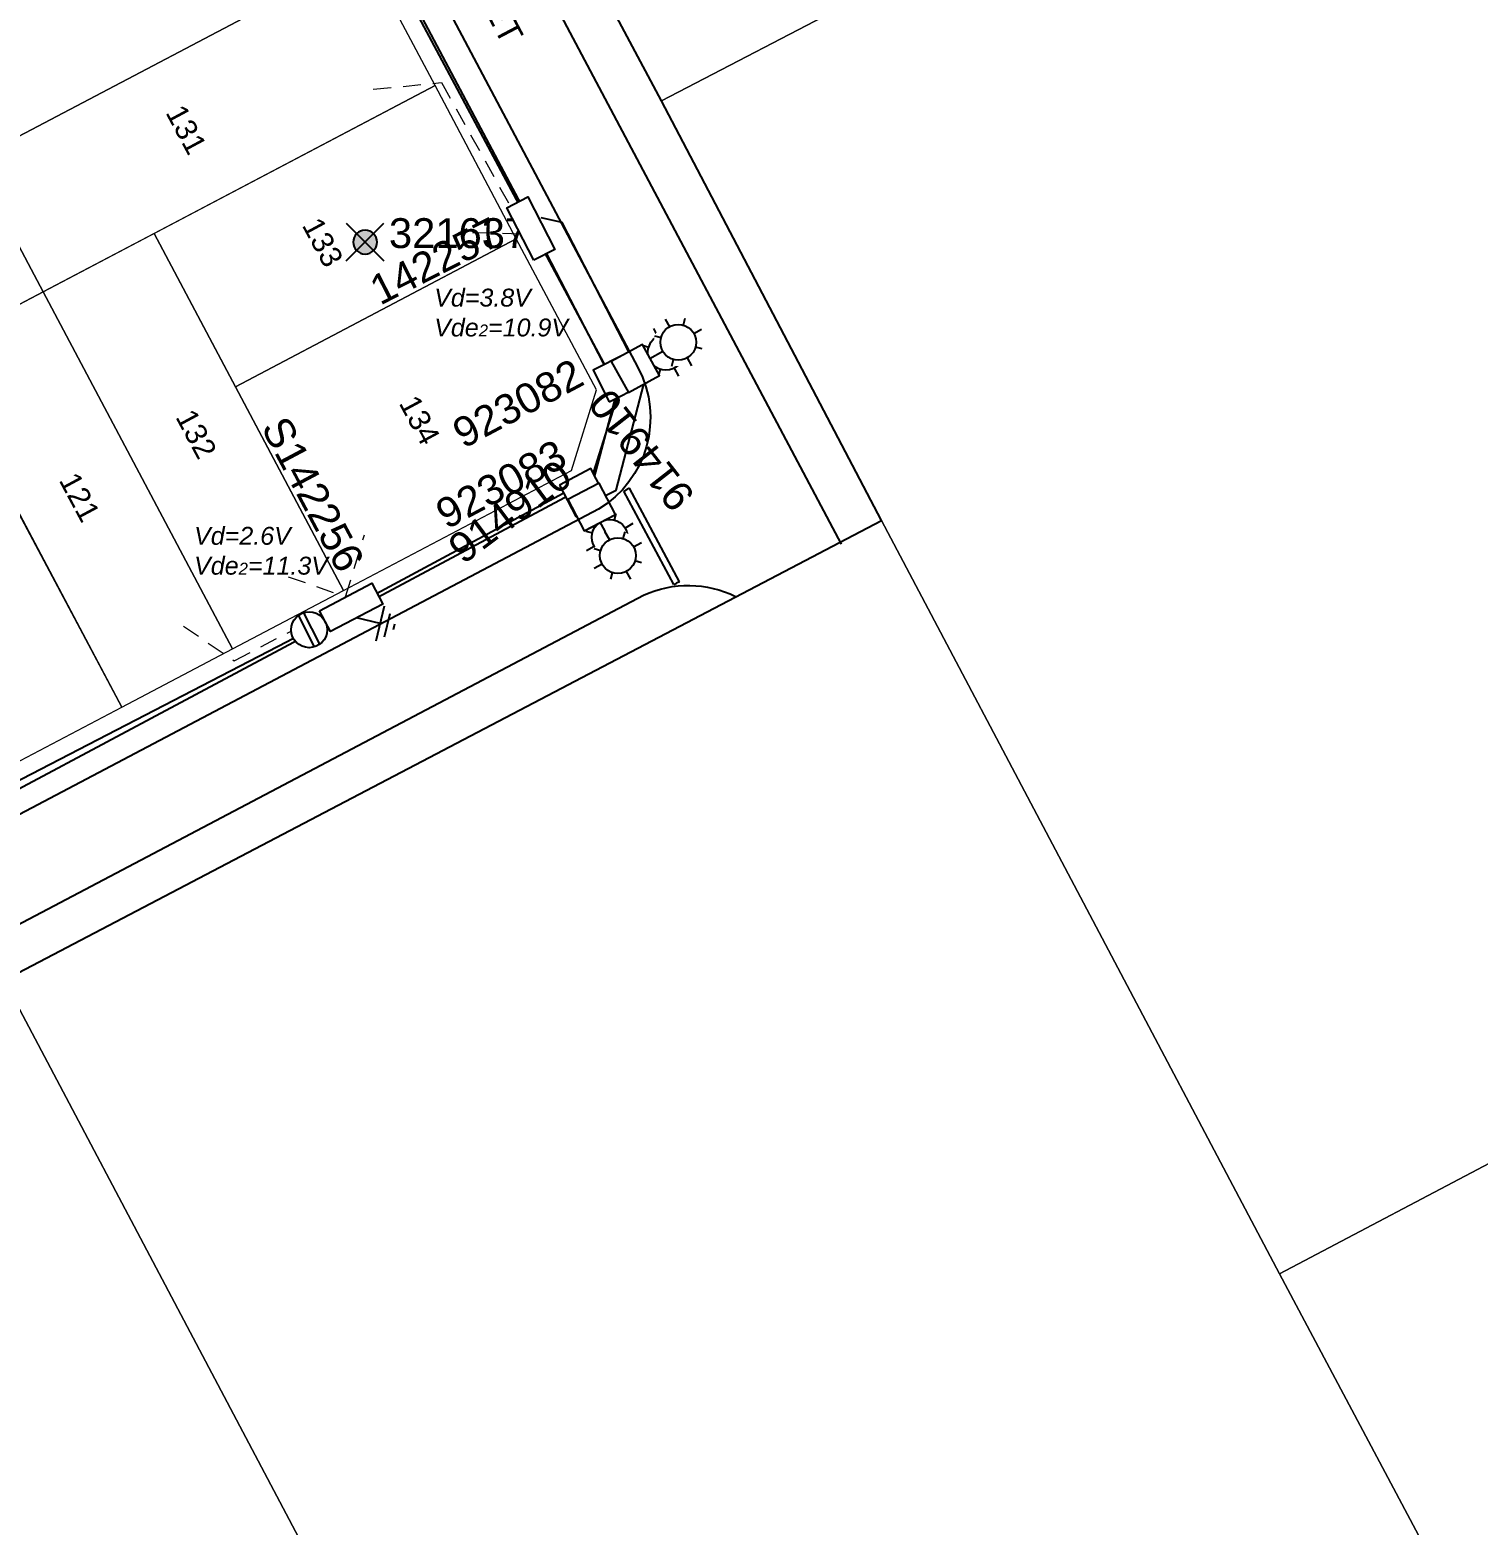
# Model space of a CAD drawing. Header units: metres. Extents: x 303173 to 305738, y 6269065 to 6269981.
# Drawn here: x 303886.9 to 304008.1, y 6269515.3 to 6269640.5 of the extents above; entities that cross this region are included whole.
import ezdxf
from ezdxf.enums import TextEntityAlignment as Align

# ---------------------------------------------------------------- set-up
doc = ezdxf.new("R2010")
doc.units = ezdxf.units.M
doc.linetypes.add('Cable Exist UG', pattern=[8.2, 4, -1.2, 1.8, -1.2])
doc.linetypes.add('Dash', pattern=[5, 3, -2])
doc.layers.add('_User kerb', color=7, linetype='Continuous', transparency=0.4)
for name, color, linetype in [('_User Poles removed', 7, 'Continuous'), ('_User_service', 7, 'Continuous'), ('_User_SL_COLUMN', 7, 'Continuous'), ('Duct_SP_NEW', 7, 'Continuous'), ('Equip_LV_NEW', 7, 'Continuous'), ('Equip_SP_SL_NEW', 7, 'Continuous'), ('Mains_LV_NEW_T84', 7, 'Continuous'), ('Mains_SL_NEW_R6', 7, 'Continuous'), ('Notes', 7, 'Continuous'), ('Notes_LV_MISC', 7, 'Continuous'), ('Notes_SP_MISC', 7, 'Continuous'), ('SupportsUG_SP_LV_NEW', 7, 'Continuous'), ('SupportsUG_SP_LV_SL_NEW', 7, 'Continuous'), ('Trench_SP_NEW', 7, 'Continuous')]:
    doc.layers.add(name, color=color, linetype=linetype)
doc.layers.add('Cadastre Developer_SP_NEW', color=7, linetype='Continuous', lineweight=5)
doc.layers.add('Cadastre Land Parcels_SP_EXT', color=7, linetype='Continuous', lineweight=5, transparency=0.7)
doc.layers.add('Features_HIDE', color=7, linetype='Continuous', plot=False)
doc.styles.add('iecARIAL', font='arial.ttf', dxfattribs={"height": 2})
doc.styles.add('LotNum', font='isocp.shx', dxfattribs={"height": 1.8})
doc.styles.add('POLE_LABEL', font='arial.ttf')
doc.styles.add('SL_LABEL', font='arial.ttf')
doc.styles.get("Standard").update_dxf_attribs({"font": 'arial.ttf'})
doc.linetypes.add('Cable 4', pattern='A,5.25,-0.1,["o",Standard,S=2,R=0,X=1.2,Y=-0.7],-4', length=9.35)
doc.linetypes.add('Cable New UG', pattern='A,7,-0.25,["x",Standard,S=2,R=0,X=0.2,Y=-0.8],-2.1', length=9.35)
doc.linetypes.add('IE Trench HV', pattern='A,7,-0.2,["/",Standard,S=3,R=0,X=0.6,Y=-1.4],-2.5', length=9.7)

# ---------------------------------------------------------------- blocks, each defined once
blk = doc.blocks.new('*U106')
blk.add_line((0, 0), (0, 0))
at = {"style": 'SL_LABEL'}
for tag, height, flags, p in [('ASSET_NUM', 2.5, 8, (2, 2)), ('STREET_CODE', 0.2, 9, (0, -0.2))]:
    blk.add_attdef(tag, text='', height=height, dxfattribs=dict(at, flags=flags)).set_placement(p, align=Align.MIDDLE_LEFT)
for tag, p, flags in [('Z', (0, 0), 1), ('OPERATED_BY', (0, -9.61), 9)]:
    blk.add_attdef(tag, p, '', height=0.2, dxfattribs=dict(flags=flags))
at = {"flags": 9}
for tag, p in [('CONSTRUCTED_VOLTAGE', (0, -0.4)), ('CONTROL_TYPE', (0, -0.6)), ('LANTERN_PURPOSE', (0, -0.8)), ('LANTERN_TYPE', (0, -1)), ('NO_PHASES', (0, -1.2)), ('OPERATING_VOLTAGE', (0, -1.4)), ('LREMOVE', (0, -7.6)), ('SUBURB', (0, -8.6)), ('STREETNAME', (0, -8.8)), ('LREPLACE', (0, -7.8)), ('LTYPE', (0, -8)), ('LTYPEVOCAB', (0, -8.2)), ('LEGEND', (0, -8.4)), ('LOCATION', (0, -9)), ('NOTES', (0, -9.2)), ('MAINTAINED_BY', (0, -9.86))]:
    blk.add_attdef(tag, text='', height=0.2, dxfattribs=at).set_placement(p, align=Align.MIDDLE_LEFT)
blk.add_wipeout([(-1.01, -6.79), (-2.34, -5.8), (-2.91, -4.24), (-1.91, -2.91), (-0.33, -2.24), (0.98, -3.34), (1.54, -4.9), (0.55, -6.23)])
for p, q in [((0, 0), (-0.46, -3.09)), ((-1.91, -2.91), (-1.57, -3.36)), ((0.98, -3.34), (0.52, -3.68)), ((-2.16, -4.35), (-2.91, -4.24)), ((1.54, -4.9), (0.8, -4.79)), ((-2.34, -5.8), (-1.89, -5.46)), ((-0.9, -6.05), (-1.01, -6.79)), ((0.55, -6.23), (0.21, -5.77))]:
    blk.add_line(p, q)
blk.add_circle((-0.68, -4.57), 1.5)
for tag, height, flags, p in [('ORIENTATION', 0.2, 9, (0, -1.6)), ('OWNED_BY', 0.2, 9, (0, -1.8)), ('STATE', 0.2, 9, (0, -2)), ('CEXIST', 0.2, 9, (0, -2.4)), ('CNEW', 0.2, 9, (0, -2.6)), ('USAGE', 0.2, 9, (0, -2.2)), ('LNUMBER', 2.5, 8, (1.2, -2.8)), ('CNUMBER', 0.2, 9, (0, -2.8)), ('CREMOVE', 0.2, 9, (0, -3)), ('CREPLACE', 0.2, 9, (0, -3.2)), ('LKINGHEIGHT', 0.2, 9, (0, -3.4)), ('LBRACKET', 0.2, 9, (0, -3.6)), ('LBRACKETVOCAB', 0.2, 9, (0, -3.8)), ('LCATEGORY', 0.2, 9, (0, -4)), ('LCHARGE1', 0.2, 9, (0, -4.2)), ('LCHARGE1PERCENT', 0.2, 9, (0, -4.4)), ('LCHARGE2', 0.2, 9, (0, -4.6)), ('LCHARGE2PERCENT', 0.2, 9, (0, -4.8)), ('LCHARGE3', 0.2, 9, (0, -5)), ('LCHARGE3PERCENT', 0.2, 9, (0, -5.2)), ('LEXIST', 0.2, 9, (0, -5.4)), ('LLAMP', 0.2, 9, (0, -5.6)), ('LLAMPVOCAB', 0.2, 9, (0, -5.8)), ('LMAST', 0.2, 9, (0, -6)), ('LMASTVOCAB', 0.2, 9, (0, -6.2)), ('LNEW', 0.2, 9, (0, -6.4)), ('LANTNUMBER', 0.2, 9, (0, -6.6)), ('LOUTREACH', 0.2, 9, (0, -7)), ('LOUTREACHVOCAB', 0.2, 9, (0, -7.2)), ('LRATECODE', 0.2, 9, (0, -7.4))]:
    blk.add_attdef(tag, text='', height=height, dxfattribs=dict(flags=flags)).set_placement(p, align=Align.MIDDLE_LEFT)
blk = doc.blocks.new('COLUMN_NEW')
for tag, flags, p in [('NOTES', 9, (1.5, -2.4)), ('LABEL_ALIGNMENT', 9, (1.5, -2.6)), ('Z', 1, (1.5, -2.8))]:
    blk.add_attdef(tag, text='', height=0.2, dxfattribs=dict(flags=flags)).set_placement(p, align=Align.MIDDLE_LEFT)
blk.add_wipeout([(-1.485, -1.485), (1.485, -1.485), (1.485, 1.485), (-1.485, 1.485)])
at = {"lineweight": -3}
blk.add_lwpolyline([(-1.485, -1.485), (1.485, -1.485), (1.485, 1.485), (-1.485, 1.485)], close=True, dxfattribs=at)
for tag, height, flags, p in [('ASSET_NUM', 2.5, 8, (2, 2)), ('STREET_CODE', 0.2, 9, (1.5, 0)), ('OWNED_BY', 0.2, 9, (1.5, -0.4)), ('OPERATED_BY', 0.2, 9, (1.5, -0.6)), ('STATE', 0.2, 9, (1.5, -1)), ('COLUMN_TYPE', 0.2, 9, (1.5, -0.2)), ('USAGE', 0.2, 9, (1.5, -1.2)), ('MAINTAINED_BY', 0.2, 9, (1.5, -0.8)), ('SUBURB', 0.2, 9, (1.5, -1.8)), ('STREETNAME', 0.2, 9, (1.5, -2)), ('LEGEND', 0.2, 9, (1.5, -1.4)), ('PARENT', 0.2, 9, (1.5, -1.6)), ('LOCATION', 0.2, 9, (1.5, -2.2))]:
    blk.add_attdef(tag, text='', height=height, dxfattribs=dict(flags=flags)).set_placement(p, align=Align.MIDDLE_LEFT)
at = {"style": 'POLE_LABEL', "flags": 9}
blk.add_attdef('STRUCTURE_PLANT_NUMBER', text='', height=0.2, dxfattribs=at).set_placement((1.5, 0.242), align=Align.MIDDLE_LEFT)
blk = doc.blocks.new('*U109')
for tag, height, flags, p in [('ASSET_NUM', 2.5, 8, (2, 4)), ('STREET_CODE', 0.2, 9, (1.5, 2)), ('OWNED_BY', 0.2, 9, (1.5, 1.8)), ('OPERATED_BY', 0.2, 9, (1.5, 1.6)), ('STATE', 0.2, 9, (1.5, 1.2)), ('MAINTAINED_BY', 0.2, 9, (1.5, 1.4)), ('SUPPORT_TYPE', 0.2, 9, (1.5, 1)), ('SUBURB', 0.2, 9, (1.5, 0.2)), ('STREETNAME', 0.2, 9, (1.5, 0)), ('USAGE', 0.2, 9, (1.5, 0.8)), ('LEGEND', 0.2, 9, (1.5, 0.6)), ('PARENT', 0.2, 9, (1.5, 0.4)), ('Z', 0.2, 1, (1.5, -0.6)), ('LOCATION', 0.2, 9, (1.5, -0.2)), ('NOTES', 0.2, 9, (1.5, -0.4))]:
    blk.add_attdef(tag, text='', height=height, dxfattribs=dict(flags=flags)).set_placement(p, align=Align.MIDDLE_LEFT)
blk.add_wipeout([(-3.44, -1.81), (-2.43, 3.04), (-0.49, 2.63), (-1.5, -2.21)])
at = {"lineweight": -3}
blk.add_lwpolyline([(-3.44, -1.81), (-2.43, 3.04), (-0.49, 2.63), (-1.5, -2.21)], close=True, dxfattribs=at)
blk = doc.blocks.new('*U111')
for tag, flags, p in [('Z', 1, (1.5, -0.6)), ('NOTES', 9, (1.5, -0.4))]:
    blk.add_attdef(tag, text='', height=0.2, dxfattribs=dict(flags=flags)).set_placement(p, align=Align.MIDDLE_LEFT)
blk.add_wipeout([(-1.84, 3.43), (3.02, 2.45), (2.63, 0.51), (-2.23, 1.49)])
at = {"lineweight": -3}
blk.add_lwpolyline([(-1.84, 3.43), (3.02, 2.45), (2.63, 0.51), (-2.23, 1.49)], close=True, dxfattribs=at)
for tag, height, flags, p in [('ASSET_NUM', 2.5, 8, (2, 4)), ('STREET_CODE', 0.2, 9, (1.5, 2)), ('OWNED_BY', 0.2, 9, (1.5, 1.8)), ('OPERATED_BY', 0.2, 9, (1.5, 1.6)), ('STATE', 0.2, 9, (1.5, 1.2)), ('MAINTAINED_BY', 0.2, 9, (1.5, 1.4)), ('SUPPORT_TYPE', 0.2, 9, (1.5, 1)), ('SUBURB', 0.2, 9, (1.5, 0.2)), ('STREETNAME', 0.2, 9, (1.5, 0)), ('USAGE', 0.2, 9, (1.5, 0.8)), ('LEGEND', 0.2, 9, (1.5, 0.6)), ('PARENT', 0.2, 9, (1.5, 0.4)), ('LOCATION', 0.2, 9, (1.5, -0.2))]:
    blk.add_attdef(tag, text='', height=height, dxfattribs=dict(flags=flags)).set_placement(p, align=Align.MIDDLE_LEFT)
blk = doc.blocks.new('*U157')
blk.add_line((0, 0), (0, 0))
at = {"style": 'SL_LABEL'}
for tag, height, flags, p in [('ASSET_NUM', 2.5, 8, (2, 2)), ('STREET_CODE', 0.2, 9, (0, -0.2))]:
    blk.add_attdef(tag, text='', height=height, dxfattribs=dict(at, flags=flags)).set_placement(p, align=Align.MIDDLE_LEFT)
for tag, p, flags in [('Z', (0, 0), 1), ('OPERATED_BY', (0, -9.61), 9)]:
    blk.add_attdef(tag, p, '', height=0.2, dxfattribs=dict(flags=flags))
at = {"flags": 9}
for tag, p in [('CONSTRUCTED_VOLTAGE', (0, -0.4)), ('CONTROL_TYPE', (0, -0.6)), ('LANTERN_PURPOSE', (0, -0.8)), ('LANTERN_TYPE', (0, -1)), ('LRATECODE', (0, -7.4)), ('LREMOVE', (0, -7.6)), ('SUBURB', (0, -8.6)), ('STREETNAME', (0, -8.8)), ('LREPLACE', (0, -7.8)), ('LTYPE', (0, -8)), ('LTYPEVOCAB', (0, -8.2)), ('LEGEND', (0, -8.4)), ('LOCATION', (0, -9)), ('NOTES', (0, -9.2)), ('MAINTAINED_BY', (0, -9.86))]:
    blk.add_attdef(tag, text='', height=0.2, dxfattribs=at).set_placement(p, align=Align.MIDDLE_LEFT)
blk.add_wipeout([(-0.71, -6.56), (-2.07, -5.62), (-2.7, -4.08), (-1.76, -2.72), (-0.21, -1.98), (1.14, -3.03), (1.77, -4.56), (0.83, -5.93)])
for p, q in [((0, 0), (-0.31, -2.83)), ((-1.76, -2.72), (-1.41, -3.15)), ((1.14, -3.03), (0.7, -3.38)), ((-1.96, -4.16), (-2.7, -4.08)), ((1.77, -4.56), (1.03, -4.48)), ((-2.07, -5.62), (-1.63, -5.26)), ((-0.63, -5.81), (-0.71, -6.56)), ((0.83, -5.93), (0.48, -5.49))]:
    blk.add_line(p, q)
blk.add_circle((-0.47, -4.32), 1.5)
for tag, height, flags, p in [('NO_PHASES', 0.2, 9, (0, -1.2)), ('OPERATING_VOLTAGE', 0.2, 9, (0, -1.4)), ('ORIENTATION', 0.2, 9, (0, -1.6)), ('OWNED_BY', 0.2, 9, (0, -1.8)), ('STATE', 0.2, 9, (0, -2)), ('CEXIST', 0.2, 9, (0, -2.4)), ('CNEW', 0.2, 9, (0, -2.6)), ('USAGE', 0.2, 9, (0, -2.2)), ('LNUMBER', 2.5, 8, (1.2, -2.8)), ('CNUMBER', 0.2, 9, (0, -2.8)), ('CREMOVE', 0.2, 9, (0, -3)), ('CREPLACE', 0.2, 9, (0, -3.2)), ('LKINGHEIGHT', 0.2, 9, (0, -3.4)), ('LBRACKET', 0.2, 9, (0, -3.6)), ('LBRACKETVOCAB', 0.2, 9, (0, -3.8)), ('LCATEGORY', 0.2, 9, (0, -4)), ('LCHARGE1', 0.2, 9, (0, -4.2)), ('LCHARGE1PERCENT', 0.2, 9, (0, -4.4)), ('LCHARGE2', 0.2, 9, (0, -4.6)), ('LCHARGE2PERCENT', 0.2, 9, (0, -4.8)), ('LCHARGE3', 0.2, 9, (0, -5)), ('LCHARGE3PERCENT', 0.2, 9, (0, -5.2)), ('LEXIST', 0.2, 9, (0, -5.4)), ('LLAMP', 0.2, 9, (0, -5.6)), ('LLAMPVOCAB', 0.2, 9, (0, -5.8)), ('LMAST', 0.2, 9, (0, -6)), ('LMASTVOCAB', 0.2, 9, (0, -6.2)), ('LNEW', 0.2, 9, (0, -6.4)), ('LANTNUMBER', 0.2, 9, (0, -6.6)), ('LOUTREACH', 0.2, 9, (0, -7)), ('LOUTREACHVOCAB', 0.2, 9, (0, -7.2))]:
    blk.add_attdef(tag, text='', height=height, dxfattribs=dict(flags=flags)).set_placement(p, align=Align.MIDDLE_LEFT)
blk = doc.blocks.new('*U130')
for tag, flags, p in [('ACTUAL_STATUS', 9, (1.5, 0)), ('CONSTRUCTED_VOLTAGE', 9, (1.5, -0.2)), ('OPERATING_VOLTAGE', 9, (1.5, -0.6)), ('ORIENTATION', 9, (1.5, -0.8)), ('STATE', 9, (1.5, -1)), ('SWITCH_TYPE', 9, (1.5, -1.2)), ('NO_PHASES', 9, (1.5, -0.4)), ('OWNED_BY', 9, (1.5, -1.8)), ('OPERATED_BY', 9, (1.5, -2)), ('TYPE', 9, (1.5, -2.6)), ('USAGE', 9, (1.5, -1.4)), ('NOTES', 9, (1.5, -1.6)), ('MAINTAINED_BY', 9, (1.5, -2.2)), ('NUMBER_OF_PHASES', 9, (1.5, -2.4)), ('Z', 1, (1.5, -2.8))]:
    blk.add_attdef(tag, text='', height=0.2, dxfattribs=dict(flags=flags)).set_placement(p, align=Align.MIDDLE_LEFT)
blk.add_wipeout([(-3.65, -3.55), (-3.66, -3.74), (-3.64, -3.93), (-3.59, -4.11), (-3.53, -4.29), (-3.44, -4.45), (-3.34, -4.61), (-3.21, -4.75), (-3.07, -4.87), (-2.91, -4.97), (-2.75, -5.06), (-2.57, -5.12), (-2.39, -5.16), (-2.2, -5.18), (-2.01, -5.17), (-1.83, -5.14), (-1.65, -5.08), (-1.47, -5.01), (-1.31, -4.91), (-1.17, -4.8), (-1.03, -4.66), (-0.92, -4.51), (-0.83, -4.35), (-0.75, -4.18), (-0.7, -4), (-0.67, -3.81), (-0.67, -3.62), (-0.69, -3.44), (-0.73, -3.25), (-0.8, -3.08), (-0.88, -2.91), (-0.99, -2.76), (-1.11, -2.62), (-1.26, -2.5), (-1.41, -2.39), (-1.58, -2.31), (-1.76, -2.24), (-1.94, -2.21), (-2.13, -2.19), (-2.31, -2.2), (-2.5, -2.23), (-2.68, -2.28), (-2.85, -2.36), (-3.01, -2.45), (-3.16, -2.57), (-3.29, -2.7), (-3.4, -2.85), (-3.5, -3.01), (-3.57, -3.19), (-3.62, -3.37)])
for p, q in [((-1.02, -4.65), (-2.92, -2.39)), ((-1.4, -4.98), (-3.31, -2.71))]:
    blk.add_line(p, q)
blk.add_circle((-2.16, -3.68), 1.5)
blk = doc.blocks.new('Earth')
for p, q in [((0, -2.04), (0, 0)), ((-1.5, -2.04), (1.5, -2.04)), ((-1, -2.64), (1, -2.64)), ((-0.25, -3.24), (0.25, -3.24))]:
    blk.add_line(p, q)
blk = doc.blocks.new('POLE_EXT')
blk.add_hatch(color=256).paths.add_polyline_path([(-1, 0, 1), (1, 0, 1)])
blk.add_lwpolyline([(-1, 0, 1), (1, 0, 1)], format="xyb", close=True)
for tag, height, flags, p in [('pNumber', 2.5, 8, (-17.84, 2.07)), ('OWNED_BY', 0.2, 9, (1.35, -0.4)), ('SPECIAL_USE', 0.2, 9, (1.35, -0.8)), ('STATE', 0.2, 9, (1.35, -1)), ('PARENT', 0.2, 9, (1.35, -0.6)), ('USAGE', 0.2, 9, (1.35, -1.2)), ('cLV', 0.2, 9, (1.35, -1.4)), ('hDepth', 0.2, 9, (1.35, -1.6)), ('hDia', 0.2, 9, (1.35, -1.8)), ('cHV', 0.2, 9, (1.35, -2)), ('LBRACKET', 0.2, 9, (1.35, -2.2)), ('LExisting', 0.2, 9, (1.35, -2.4)), ('LANTNUMBER', 0.2, 9, (1.35, -2.6)), ('cLinedev', 0.2, 9, (1.35, -3.4)), ('pExisting', 0.2, 9, (1.35, -3.8)), ('LOther', 0.2, 9, (1.35, -2.8)), ('LRemove', 0.2, 9, (1.35, -3)), ('LEGEND', 0.2, 9, (1.35, -3.2)), ('LOCATION', 0.2, 9, (1.35, -3.6)), ('pFooting', 0.2, 9, (1.35, -4.4)), ('pNew', 0.2, 9, (1.35, -4.6)), ('pRelocate', 0.2, 9, (1.35, -5)), ('PFNUMBER', 0.2, 9, (1.35, -4)), ('NEWPFNUMBER', 0.2, 9, (1.35, -4.2)), ('pRemove', 0.2, 9, (1.35, -5.2)), ('pReplace', 0.2, 9, (1.35, -5.4)), ('pStay', 0.2, 9, (1.35, -5.6)), ('pType', 0.2, 9, (1.35, -5.8)), ('cspan', 0.2, 9, (1.35, -6)), ('STREETNAME', 0.2, 9, (1.35, -6.2)), ('SUBURB', 0.2, 9, (1.35, -6.4)), ('OPERATED_BY', 0.2, 9, (1.36, -7.01)), ('NOTES', 0.2, 9, (1.35, -6.6)), ('MAINTAINED_BY', 0.2, 9, (1.36, -6.81))]:
    blk.add_attdef(tag, text='', height=height, dxfattribs=dict(flags=flags)).set_placement(p, align=Align.MIDDLE_LEFT)
at = {"style": 'POLE_LABEL'}
for tag, height, flags, p in [('ASSET_NUM', 2.5, 8, (2, 2)), ('STRUCTURE_PLANT_NUMBER', 0.2, 9, (1.35, 0.03)), ('STREET_CODE', 0.2, 9, (1.35, -0.2))]:
    blk.add_attdef(tag, text='', height=height, dxfattribs=dict(at, flags=flags)).set_placement(p, align=Align.MIDDLE_LEFT)
at = {"flags": 1}
blk.add_attdef('Z', (1.35, -7.33), '', height=0.2, dxfattribs=at)
blk = doc.blocks.new('POLE_DEL')
h = blk.add_hatch(color=256)
edge = h.paths.add_edge_path()
edge.add_arc((0, 0), 1, 180, 360)
edge.add_arc((0, 0), 1, 0, 180)
for p, q in [((-1.58, 1.58), (1.58, -1.58)), ((-1.58, -1.58), (1.58, 1.58))]:
    blk.add_line(p, q)
blk.add_lwpolyline([(-1, 0, 1), (1, 0, 1)], format="xyb", close=True)
for tag, height, flags, p in [('pNumber', 2.5, 8, (0, 2.07)), ('OWNED_BY', 0.2, 9, (0, -0.4)), ('SPECIAL_USE', 0.2, 9, (0, -0.6)), ('STATE', 0.2, 9, (0, -0.8)), ('cLV', 0.2, 9, (0, -1.2)), ('USAGE', 0.2, 9, (0, -1)), ('cHV', 0.2, 9, (0, -1.8)), ('hDepth', 0.2, 9, (0, -1.4)), ('hDia', 0.2, 9, (0, -1.6)), ('LBRACKET', 0.2, 9, (0, -2)), ('LExisting', 0.2, 9, (0, -2.2)), ('LANTNUMBER', 0.2, 9, (0, -2.4)), ('LOther', 0.2, 9, (0, -2.6)), ('cLinedev', 0.2, 9, (0, -3.2)), ('LRemove', 0.2, 9, (0, -2.8)), ('LEGEND', 0.2, 9, (0, -3)), ('pExisting', 0.2, 9, (0, -3.4)), ('PFNUMBER', 0.2, 9, (0, -3.6)), ('NEWPFNUMBER', 0.2, 9, (0, -3.8)), ('pFooting', 0.2, 9, (0, -4)), ('pNew', 0.2, 9, (0, -4.2)), ('pRelocate', 0.2, 9, (0, -4.6)), ('pRemove', 0.2, 9, (0, -4.8)), ('pReplace', 0.2, 9, (0, -5)), ('cspan', 0.2, 9, (0, -5.6)), ('SUBURB', 0.2, 9, (0, -5.8)), ('STREETNAME', 0.2, 9, (0, -6)), ('pStay', 0.2, 9, (0, -5.2)), ('pType', 0.2, 9, (0, -5.4)), ('LOCATION', 0.2, 9, (0, -6.2)), ('NOTES', 0.2, 9, (0, -6.4))]:
    blk.add_attdef(tag, text='', height=height, dxfattribs=dict(flags=flags)).set_placement(p, align=Align.MIDDLE_LEFT)
at = {"flags": 1}
blk.add_attdef('Z', (0, 0), '', height=0.2, dxfattribs=at)
at = {"style": 'POLE_LABEL', "flags": 9}
blk.add_attdef('STREET_CODE', text='', height=0.2, dxfattribs=at).set_placement((0, -0.2), align=Align.MIDDLE_LEFT)
at = {"layer": 'Features_HIDE', "style": 'POLE_LABEL', "flags": 8}
blk.add_attdef('ASSET_NUM', text='', height=2.5, dxfattribs=at).set_placement((2, 2), align=Align.MIDDLE_LEFT)

msp = doc.modelspace()

# ---------------------------------------------------------------- linework, layer by layer
at = {"layer": '_User_service', "color": 170, "linetype": 'Dash', "lineweight": 9, "ltscale": 0.5}
for points in [[(303915.6, 6269635.51), (303921.32, 6269636.07), (303928.34, 6269623.43)], [(303927.91, 6269623.39), (303922.84, 6269623.53)], [(303908.48, 6269594.71), (303913.28, 6269593.01), (303914.86, 6269598.21)], [(303899.72, 6269590.56), (303903.96, 6269587.67), (303913.32, 6269592.58)]]:
    msp.add_lwpolyline(points, dxfattribs=at)
at = {"layer": 'Cadastre Developer_SP_NEW', "flags": 128}
for points in [[(303882.11, 6269629.59), (303914.91, 6269646.86), (303910, 6269656.13), (303877.2, 6269638.86), (303882.11, 6269629.59)], [(303887.97, 6269618.55), (303920.77, 6269635.82), (303914.91, 6269646.86), (303882.11, 6269629.59), (303887.97, 6269618.55)], [(303904.06, 6269610.61), (303927.57, 6269622.99), (303920.77, 6269635.82), (303897.25, 6269623.44), (303904.06, 6269610.61)], [(303855.17, 6269601.27), (303887.97, 6269618.55), (303882.1, 6269629.58), (303849.31, 6269612.32), (303855.17, 6269601.27)], [(303903.82, 6269588.67), (303913.1, 6269593.56), (303897.25, 6269623.44), (303887.97, 6269618.55), (303903.82, 6269588.67)], [(303913.1, 6269593.56), (303932.19, 6269603.61), (303934.27, 6269610.36), (303927.57, 6269622.99), (303904.06, 6269610.61), (303913.1, 6269593.56)], [(303894.54, 6269583.78), (303903.82, 6269588.67), (303887.97, 6269618.55), (303878.69, 6269613.66), (303894.54, 6269583.78)], [(303868.68, 6269575.82), (303875.45, 6269573.73), (303894.54, 6269583.78), (303885.49, 6269600.83), (303861.98, 6269588.45), (303868.68, 6269575.82)]]:
    msp.add_lwpolyline(points, dxfattribs=at)
at = {"layer": 'Cadastre Land Parcels_SP_EXT', "linetype": 'Continuous'}
for points in [[(304094.78, 6269715.13), (304066.28, 6269765.45), (304039.29, 6269812.39), (303887.23, 6269732.78), (303913.42, 6269683.89), (303939.73, 6269634.54), (304094.78, 6269715.13)], [(304150.92, 6269620.21), (304111.03, 6269686.54), (304094.78, 6269715.13), (303939.73, 6269634.54), (303958.15, 6269599.4), (303991.46, 6269536.35), (304080.05, 6269583.02), (304150.92, 6269620.21)], [(303981.16, 6269404.18), (304002.4, 6269420.24), (304035.87, 6269425.97), (304046.86, 6269432.16), (303991.46, 6269536.35), (303958.15, 6269599.4), (303884.7, 6269560.94), (303941.51, 6269453.4), (303969.21, 6269400.96), (303981.16, 6269404.18)], [(304146.93, 6269446.79), (304149.46, 6269452.57), (304080.05, 6269583.02), (303991.46, 6269536.35), (304046.86, 6269432.16), (304072.85, 6269443.96), (304090.98, 6269440.3), (304126.86, 6269439), (304146.93, 6269446.79)], [(303972.25, 6269395.22), (303969.21, 6269400.96), (303941.51, 6269453.4), (303884.7, 6269560.94), (303797.87, 6269515.45), (303838.04, 6269439.92), (303842.97, 6269430.64), (303851.81, 6269428.6), (303865.26, 6269406.26), (303868, 6269394.7), (303876.85, 6269380.18), (303880.25, 6269379.96), (303915.02, 6269390.13), (303918.33, 6269382.81), (303936.49, 6269388.2), (303972.25, 6269395.22)]]:
    msp.add_lwpolyline(points, close=True, dxfattribs=at)
at = {"layer": 'Duct_SP_NEW'}
for p in [(303940.76, 6269594.05), (303941.22, 6269594.29)]:
    msp.add_line(p, (303940.99, 6269594.17), dxfattribs=at)
at = {"layer": 'Features_HIDE', "linetype": 'Continuous'}
msp.add_lwpolyline([(303884.7, 6269560.94), (303958.15, 6269599.4), (303939.73, 6269634.54), (303913.42, 6269683.89), (303819.45, 6269634.69), (303837.76, 6269600.17), (303771.42, 6269565.19), (303797.87, 6269515.45), (303884.7, 6269560.94)], close=True, dxfattribs=at)

# ---------------------------------------------------------------- block references
at = {"layer": '_User Poles removed'}
msp.add_blockref('POLE_DEL', (303914.91, 6269622.72), dxfattribs=at)
at = {"layer": 'Notes_LV_MISC', "rotation": 76.81580292073822}
msp.add_blockref('Earth', (303914.2, 6269591.26), dxfattribs=at)
at = {"layer": 'Notes_SP_MISC'}
ref = msp.add_blockref('POLE_EXT', (303914.91, 6269622.72), dxfattribs=at)
ref.add_attrib('ASSET_NUM', '321637', dxfattribs={"layer": 'Features_HIDE', "height": 2.5, "style": 'POLE_LABEL'}).set_placement((303916.91, 6269623.47), align=Align.MIDDLE_LEFT)

# ---------------------------------------------------------------- texts
at = {"layer": 'Cadastre Developer_SP_NEW', "color": 2, "char_height": 1.8, "width": 2.52, "attachment_point": 2, "rotation": 298.2363, "style": 'LotNum'}
for s, insert in [('{\\fArial|b0|i0|c0|p34;\\C256;131}', (303900.75, 6269632.57)), ('{\\fArial|b0|i0|c0|p34;\\C256;133}', (303912.17, 6269623.14)), ('{\\fArial|b0|i0|c0|p34;\\C256;134}', (303920.28, 6269608.25)), ('{\\fArial|b0|i0|c0|p34;\\C256;132}', (303901.58, 6269607.09)), ('{\\fArial|b0|i0|c0|p34;\\C256;121}', (303891.82, 6269601.8))]:
    msp.add_mtext(s, dxfattribs=dict(at, insert=insert))
at = {"layer": 'Notes', "style": 'iecARIAL'}
msp.add_text('WANGOLOVE                                   STREET', height=2, rotation=297.7793, dxfattribs=at).set_placement((303900.12, 6269689.1))
at = {"layer": 'Notes_LV_MISC', "color": 7, "char_height": 1.5, "attachment_point": 1}
for s, insert in [('{\\fArial|b0|i1|c0|p34;\\C5;Vd=3.8V\\C7;\\PVde\\H0.66667x;2\\H1.5x;=10.9V}', (303920.7, 6269618.82)), ('{\\fArial|b0|i1|c0|p34;\\C5;Vd=2.6V\\C7;\\PVde\\H0.66667x;2\\H1.5x;=11.3V}', (303900.6, 6269598.88))]:
    msp.add_mtext_dynamic_manual_height_columns(s, width=10.7768, gutter_width=4, heights=[0], dxfattribs=dict(at, insert=insert))

# ---------------------------------------------------------------- next in the draw order: block references
at = {"layer": 'Equip_SP_SL_NEW', "linetype": 'Cable Exist UG', "rotation": 126.2149147516634}
msp.add_blockref('*U106', (303936, 6269611.34), dxfattribs=at)

# ---------------------------------------------------------------- next in the draw order: linework, layer by layer
at = {"layer": 'Mains_LV_NEW_T84', "color": 6, "linetype": 'Cable New UG', "ltscale": 0.75, "flags": 128}
msp.add_lwpolyline([(303866.4, 6269742.13), (303887.3, 6269702.68), (303885.26, 6269698.18), (303891.53, 6269685.78), (303897.01, 6269683.64), (303903.36, 6269672.28), (303927.72, 6269626.3), (303936, 6269610.31), (303934.09, 6269603.07), (303908.4, 6269589.25), (303875.85, 6269572.43), (303868.37, 6269574.55), (303865.49, 6269577.6), (303861.5, 6269575.43), (303855.93, 6269586.36), (303855.83, 6269590.96), (303852.49, 6269596.95), (303848.46, 6269594.97), (303857.67, 6269576.36), (303828.5, 6269561.71), (303825.5, 6269567.17), (303826.63, 6269567.83)], dxfattribs=at)
at = {"layer": 'Mains_SL_NEW_R6', "linetype": 'Cable 4', "ltscale": 0.8, "flags": 128}
msp.add_lwpolyline([(303936.98, 6269613.52), (303931.4, 6269624.37), (303929.64, 6269624.76)], dxfattribs=at)
at = {"layer": 'Mains_SL_NEW_R6', "linetype": 'Cable 4', "flags": 128}
msp.add_lwpolyline([(303935.05, 6269601.5), (303935.93, 6269601.95), (303938.25, 6269610.83)], dxfattribs=at)

# ---------------------------------------------------------------- next in the draw order: block references
at = {"layer": '_User_SL_COLUMN', "rotation": 128.0152103505525}
msp.add_blockref('*U106', (303937.11, 6269612.05), dxfattribs=at)

# ---------------------------------------------------------------- next in the draw order: block references
at = {"layer": '_User_SL_COLUMN'}
ref = msp.add_blockref('COLUMN_NEW', (303937.54, 6269612.13), dxfattribs=dict(at, rotation=28.68674264971546))
ref.add_attrib('ASSET_NUM', '914910', dxfattribs={"layer": 'Features_HIDE', "height": 2.5, "rotation": 128.0152}).set_placement((303941.64, 6269600.71), align=Align.MIDDLE_LEFT)

# ---------------------------------------------------------------- next in the draw order: linework, layer by layer
at = {"layer": 'Trench_SP_NEW', "linetype": 'IE Trench HV', "ltscale": 0.5, "flags": 128}
msp.add_lwpolyline([(303905.42, 6269667.7), (303936.15, 6269610.22), (303933.7, 6269602.43), (303875.12, 6269571.18), (303867.75, 6269573.25), (303861.85, 6269585.58), (303856, 6269596.01)], dxfattribs=at)

# ---------------------------------------------------------------- next in the draw order: block references
at = {"layer": 'Equip_LV_NEW', "linetype": 'Cable New UG', "rotation": 346.6967756096443}
msp.add_blockref('*U130', (303913.18, 6269593.35), dxfattribs=at)
at = {"layer": 'Equip_SP_SL_NEW', "linetype": 'Cable Exist UG', "rotation": 36.76751235892331}
msp.add_blockref('*U157', (303933.18, 6269601.75), dxfattribs=at)
at = {"layer": 'SupportsUG_SP_LV_NEW'}
ref = msp.add_blockref('*U109', (303930.57, 6269624.77), dxfattribs=dict(at, rotation=39.17683109592848))
ref.add_attrib('ASSET_NUM', '142257', dxfattribs={"layer": '0', "height": 2.5, "rotation": 27}).set_placement((303915.6, 6269618.5), align=Align.MIDDLE_LEFT)
at = {"layer": 'SupportsUG_SP_LV_SL_NEW'}
ref = msp.add_blockref('COLUMN_NEW', (303936, 6269611.34), dxfattribs=dict(at, rotation=26.88644705082636))
ref.add_attrib('ASSET_NUM', '923082', dxfattribs={"layer": 'Notes', "height": 2.5, "rotation": 28}).set_placement((303922.55, 6269606.49), align=Align.MIDDLE_LEFT)

# ---------------------------------------------------------------- next in the draw order: block references
at = {"layer": 'SupportsUG_SP_LV_NEW'}
ref = msp.add_blockref('*U111', (303914.68, 6269590.36), dxfattribs=dict(at, rotation=39.17683109592848))
ref.add_attrib('ASSET_NUM', 'S142256', dxfattribs={"layer": '0', "height": 2.5, "rotation": 298}).set_placement((303907.27, 6269607.79), align=Align.MIDDLE_LEFT)
at = {"layer": 'SupportsUG_SP_LV_SL_NEW'}
ref = msp.add_blockref('COLUMN_NEW', (303933.18, 6269601.75), dxfattribs=dict(at, rotation=297.4390446580863))
ref.add_attrib('ASSET_NUM', '923083', dxfattribs={"layer": 'Notes', "height": 2.5, "rotation": 28}).set_placement((303921.14, 6269599.73), align=Align.MIDDLE_LEFT)

# ---------------------------------------------------------------- next in the draw order: block references
at = {"layer": '_User_SL_COLUMN', "rotation": 36.76751235892331}
msp.add_blockref('*U106', (303933.88, 6269600.54), dxfattribs=at)

# ---------------------------------------------------------------- next in the draw order: linework, layer by layer
at = {"layer": '_User kerb', "transparency": 33554585}
msp.add_lwpolyline([(303794.95, 6269507.64, -0.416036), (303798.78, 6269519.74), (303858.04, 6269550.95), (303881.05, 6269563.06), (303938.23, 6269593.16, -0.226003), (303945.93, 6269593.05, -0.226003)], format="xyb", dxfattribs=at)

# ---------------------------------------------------------------- next in the draw order: block references
at = {"layer": '_User_SL_COLUMN'}
ref = msp.add_blockref('COLUMN_NEW', (303933.88, 6269600.54), dxfattribs=dict(at, rotation=297.4390446580863))
ref.add_attrib('ASSET_NUM', '914910', dxfattribs={"layer": 'Features_HIDE', "height": 2.5, "rotation": 36.7675}).set_placement((303922.37, 6269596.68), align=Align.MIDDLE_LEFT)

# ---------------------------------------------------------------- next in the draw order: block references
ref = msp.add_blockref('COLUMN_NEW', (303937.54, 6269612.13), dxfattribs=dict(at, rotation=28.68674264971546))
ref.add_attrib('ASSET_NUM', '914910', dxfattribs={"layer": 'Features_HIDE', "height": 2.5, "rotation": 128.0152}).set_placement((303941.64, 6269600.71), align=Align.MIDDLE_LEFT)

# ---------------------------------------------------------------- next in the draw order: linework, layer by layer
at = {"layer": 'Duct_SP_NEW'}
for p, q in [((303936.58, 6269601.88), (303936.81, 6269602.01)), ((303940.76, 6269594.05), (303936.58, 6269601.88)), ((303937.04, 6269602.13), (303936.81, 6269602.01)), ((303941.22, 6269594.29), (303937.04, 6269602.13))]:
    msp.add_line(p, q, dxfattribs=at)

# ---------------------------------------------------------------- next in the draw order: block references
at = {"layer": '_User_SL_COLUMN'}
ref = msp.add_blockref('COLUMN_NEW', (303933.88, 6269600.54), dxfattribs=dict(at, rotation=297.4390446580863))
ref.add_attrib('ASSET_NUM', '914910', dxfattribs={"layer": 'Features_HIDE', "height": 2.5, "rotation": 36.7675}).set_placement((303922.37, 6269596.68), align=Align.MIDDLE_LEFT)

# ---------------------------------------------------------------- next in the draw order: linework, layer by layer
at = {"layer": '_User kerb', "transparency": 33554585, "elevation": 0.23}
msp.add_lwpolyline([(303862.89, 6269770.69), (303954.77, 6269597.42)], dxfattribs=at)
at = {"layer": '_User kerb', "transparency": 33554585, "elevation": 2.73}
msp.add_lwpolyline([(303831.1, 6269657.35), (303887.88, 6269687.25, -0.412849), (303899.95, 6269683.52), (303937.75, 6269612.22, -0.399187), (303934.44, 6269600.35), (303877.27, 6269570.23, -0.411183), (303865.2, 6269573.95), (303827.35, 6269645.27, -0.413543)], format="xyb", close=True, dxfattribs=at)

doc.saveas('drawing.dxf')
